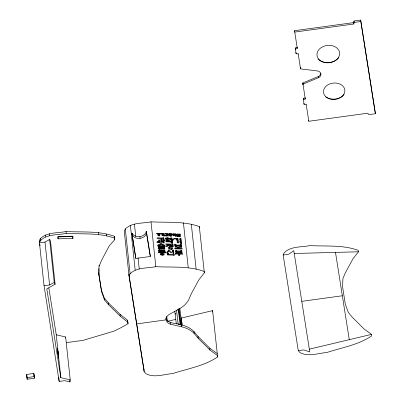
<?xml version="1.0" encoding="UTF-8"?>
<svg xmlns="http://www.w3.org/2000/svg" width="402" height="402" viewBox="0 0 402 402"><rect width="100%" height="100%" fill="white"/><g stroke="black" fill="none" stroke-linecap="round" stroke-linejoin="round"><path stroke-width="0.6" d="M58.019 238.838L58.089 236.552L72.938 236.16L72.868 238.446L58.019 238.838L57.818 236.934L72.667 236.537L72.868 238.446M66.526 342.62L83.119 340.353L113.912 331.147L121.017 327.68L128.037 323.685L127.806 322.223L120.263 316.213L108.57 304.761L104.52 299.977L101.575 291.797L98.907 274.873L98.837 268.596M98.907 274.873L99.068 265.179M157.83 234.818L157.971 233.673L156.574 233.632L156.544 233.356L158.423 233.411L158.413 235.743M157.021 242.793L157.162 241.647L158.81 241.697L158.669 242.838M158.282 234.557L158.423 233.411M159.388 235.838L159.499 234.381L158.835 234.11L159.443 233.899L158.78 233.622L159.87 233.381L160.011 234.713L159.529 234.698M159.87 233.381L159.73 234.527L159.247 234.512M160.73 247.692L160.875 246.552L158.267 246.471L158.323 246.989L163.559 247.145L163.594 247.441L158.358 247.285L158.212 248.431L159.378 248.461M159.619 240.009L159.664 242.868L159.619 240.009L158.629 239.984L158.81 241.697M159.262 248.969L159.403 247.823L164.639 247.979L164.498 246.657L161.885 246.582L161.84 246.18L165.046 246.275L164.991 245.743L157.574 245.521L157.634 246.054L160.83 246.15L160.875 246.552M159.292 249.285L159.403 247.823M161.333 253.33L161.438 251.853L158.835 251.778L158.609 249.667L164.83 249.848L164.885 250.376L159.669 250.22L159.554 251.637L159.524 251.366M161.488 237.964L161.83 241.18L160.84 241.15L160.559 238.507L157.112 238.406L157.051 237.833L161.488 237.964L161.579 241.25M161.905 235.024L162.046 233.879L160.559 233.838L160.529 233.557L162.498 233.617L162.715 235.637L162.232 235.622L162.046 233.879M160.916 244.652L161.056 243.511L164.644 245.165L164.096 245.597L163.956 246.738M160.689 247.29L160.83 246.15M162.498 233.617L162.468 235.768M161.699 247.32L161.84 246.18M163.956 236.15L163.936 233.502L163.453 233.487L163.725 235.994L164.202 236.004L163.936 233.502M163.815 239.934L163.674 241.074L163.579 237.738L162.579 237.708L163.137 242.914L164.137 242.944L163.88 240.547L164.92 240.577L164.855 239.964L163.815 239.934L163.579 237.738M162.307 253.024L162.448 251.883L165.081 251.959L165.026 251.446L159.78 251.29L159.75 251.004L164.931 251.16L164.79 252.3L164.735 251.793M163.88 240.547L163.865 242.888M163.418 248.285L163.559 247.145M165.051 239.255L165.192 238.115L167.036 238.17L166.991 237.733L168.056 237.763L168.101 238.2L169.9 238.255L169.961 238.808L165.252 238.667L165.192 238.115M164.498 246.657L164.353 247.798L163.307 247.768M166.111 234.828L165.966 235.974L166.448 235.989L166.589 234.843L166.111 234.828L166.192 235.607L164.82 235.567L164.85 235.843L168.413 235.949L168.383 235.672L166.674 235.622L166.589 234.843M164.85 246.883L164.991 245.743M166.991 237.733L166.85 238.873L167.915 238.909L168.056 237.763M167.745 234.899L167.885 233.758L164.89 233.668L164.92 233.944L167.433 234.019L167.564 235.21L168.046 235.225L167.885 233.758M168.815 234.823L168.956 233.683L171.95 233.773L171.981 234.034L169.463 233.959L169.498 234.291L172.021 234.366L172.051 234.627L169.046 234.537L168.956 233.683M168.378 245.677L168.518 244.537L170.493 244.592L170.433 244.039L165.8 243.903L165.86 244.456L167.9 244.516L167.76 245.662L166.825 246.481M167.353 253.225L167.212 254.365L168.212 254.396L168.353 253.255L167.353 253.225L167.539 254.963L174.156 255.159L174.091 254.587L168.478 254.421L168.353 253.255M168.88 249.888L166.619 252.506L167.488 252.858L169.001 251.004L170.93 252.918L171.709 252.617L168.88 249.888L168.739 251.029L166.855 253.21M170.815 240.14L170.845 237.954L171.85 237.984L171.835 240.346L171.85 237.984M170.358 246.104L170.498 244.964L172.744 245.104L172.92 246.763M171.131 243.099L171.277 241.959L165.92 241.798L165.855 241.225L172.212 241.411L172.398 243.14L171.398 243.109L171.277 241.959M171.976 239.2L173.136 239.235L173.207 239.873L172.046 239.843L172.041 242.265M172.212 241.411L172.071 242.557L170.915 242.522M171.855 246.15L171.885 243.934L172.885 243.964L173.177 246.722L172.177 246.692L172.056 245.562L170.559 245.521L170.498 244.964M171.915 246.707L172.056 245.562M172.996 240.381L173.136 239.235M172.744 245.104L172.885 243.964M172.533 250.024L172.89 253.36L173.89 253.386L173.533 250.054L172.533 250.024L172.393 251.165L173.393 251.195L173.629 253.421M173.393 251.195L173.533 250.054M175.94 234.441L175.8 235.582L175.88 233.853L175.398 233.843L175.558 235.351L176.041 235.366L175.975 234.748L176.533 234.768L176.498 234.456L175.94 234.441L175.88 233.853M174.88 244.24L174.739 245.386L175.734 245.411L175.82 246.215L175.875 244.27L174.88 244.24L175.202 247.22L177.805 247.295L177.915 248.346L174.719 248.25L174.78 248.828L182.196 249.044L182.131 248.471L178.925 248.376L178.815 247.325L181.428 247.401L181.111 244.426L180.116 244.396L180.061 246.341L180.116 244.396M175.915 236.647L176.056 235.507L172.996 235.416L173.026 235.693L175.604 235.768L175.664 236.321L176.146 236.336L176.056 235.507M173.95 255.727L174.091 254.587M175.734 245.411L175.875 244.27M175.88 246.778L176.021 245.632L180.262 245.758L180.377 246.803L176.131 246.677L176.021 245.632M176.759 240.175L176.905 239.029L173.81 238.939L173.744 238.361L177.84 238.481L178.292 242.682L177.292 242.652L176.905 239.029M175.126 254.531L175.267 253.386L182.684 253.607L182.744 254.18L179.538 254.084L179.398 255.225M177.769 235.175L177.629 236.316L178.101 236.331L178.242 235.19L177.769 235.175L177.855 235.949L177.016 235.924L177.046 236.2L180.614 236.306L180.583 236.029L179.438 235.999L179.352 235.22L178.88 235.205L178.739 236.351L179.212 236.366L179.352 235.22M178.086 243.225L177.84 238.481M176.513 250.23L176.438 252.029L176.513 250.23L175.518 250.2L175.785 252.707L182.016 252.888L181.744 250.386L180.754 250.356L180.684 252.154M176.498 252.592L176.639 251.451L180.885 251.577L180.96 252.29L176.719 252.165L176.639 251.451M176.578 253.31L176.719 252.165M177.664 248.436L177.805 247.295M179.493 235.522L179.634 234.381L177.116 234.306L177.091 234.029L180.086 234.115L180.242 235.587L179.759 235.572L179.634 234.381M179.945 235.26L180.086 234.115M178.674 248.466L178.815 247.325M178.387 255.2L178.528 254.054L175.332 253.958L175.267 253.386M181.181 244.019L180.83 238.245L179.83 238.22L180.382 243.426L181.382 243.451L180.83 238.245M181.161 247.356L181.111 244.426M180.744 252.717L180.885 251.577M181.764 253.029L181.744 250.386M65.496 337.992L65.637 336.992L56.25 334.781L48.843 287.897M99.173 266.134L101.555 260.365L109.173 245.984L114.761 239.622L114.329 236.265C98.822 230.617 82.179 232.446 66.023 231.517C57.365 233.331 47.16 231.909 40.311 238.627L39.26 240.924L44.049 285.747L59.159 381.418L64.692 380.664L69.948 381.9L70.224 379.905L65.637 336.992M169.277 249.084L169.554 248.587M166.719 241.064L166.941 240.672M161.051 255.104L161.297 254.672M162.971 255.396L162.679 254.712M171.458 249.421L171.398 248.873M353.539 22.628L294.55 30.693L294.711 32.085L353.7 24.019L353.539 22.628L354.036 21.01L360.674 20.1L375.398 113.716L368.765 114.625L367.785 113.208L308.796 121.268L306.133 104.028M353.7 24.019L354.197 22.401L354.036 21.01M114.761 239.622L114.53 238.175C99.028 232.522 82.385 234.356 66.23 233.426C57.571 235.24 47.361 233.818 40.517 240.532L39.466 242.833L44.994 242.074L49.647 239.486L50.526 241.321L55.114 284.234L46.803 288.862L60.833 377.694L70.224 379.905M199.558 228.029L199.332 226.582C183.825 220.934 167.182 222.763 151.026 221.834C142.373 223.648 132.163 222.226 125.313 228.944L124.263 231.24L129.052 276.063L144.167 371.734L145.881 373.659C154.353 378.227 163.83 374.202 172.704 373.584C187.87 368.574 204.176 366.056 217.628 356.916L212.603 310.63L181.292 318.072L182.061 325.258M129.052 276.063L130.102 273.762C136.951 267.049 147.162 268.471 155.815 266.657C171.971 267.586 188.613 265.752 204.121 271.405L204.347 272.852L198.859 279.837L191.201 293.932L188.799 299.596A26.115 19.974 -6.1 0 1 178.855 309.203L169.056 314.5A7.447 5.693 -6.1 0 0 170.533 324.253L181.598 326.776A26.321 20.135 -6.1 0 1 194.146 333.444L198.211 338.328L209.955 350.067L217.392 355.448L217.628 356.916M283.169 254.999L284.219 252.697C291.063 245.984 301.274 247.406 309.932 245.592C326.087 246.521 342.73 244.687 358.232 250.34L358.463 251.788L352.976 258.772L345.313 272.868L342.911 278.531L342.625 287.154L345.298 304.078L348.258 312.379L352.323 317.263L364.066 329.002L371.508 334.384L371.739 335.851C358.288 344.991 341.986 347.509 326.821 352.519C317.942 353.137 308.465 357.162 299.992 352.594L298.279 350.67L283.169 254.999L288.696 254.24L293.787 250.672L309.781 351.971L303.806 349.916L298.279 350.67M168.413 248.567L169.458 247.918M165.85 240.617L167.126 239.994M167.9 244.516L166.031 246.155L166.805 246.557L168.292 245.19L170.086 246.567L170.749 246.215L168.518 244.537M44.049 285.747L49.582 284.988L54.23 282.4L49.647 239.486M161.056 243.511L157.805 244.964L158.443 245.431L161.132 244.23L164.096 245.597M295.254 48.029L297.158 47.19L297.284 48.386L295.38 49.22L295.254 48.029L296.093 53.722L298.173 54.014M303.249 98.636L305.148 97.802L305.279 98.992L303.374 99.827L303.249 98.636L304.088 104.329L306.163 104.62M320.796 73.44A4.839 3.703 -6.1 0 1 318.359 76.496L302.806 82.973L302.937 84.169L318.484 77.686A4.839 3.703 -6.1 0 0 320.902 73.908A4.839 3.703 -6.1 0 0 317.419 70.933L300.52 68.893L298.143 53.441M167.378 321.379L175.85 319.364M309.339 349.157L371.508 334.384M161.519 253.994L160.323 254.451A1.638 1.04 7.1 0 0 160.162 254.637M354.197 22.401L360.835 21.492L360.674 20.1M131.951 233.456L132.198 233.426A7.331 5.608 -6.1 0 0 139.866 236.577A7.331 5.608 -6.1 0 0 146.233 231.507L150.338 256.481L135.811 258.466L131.951 233.456L135.811 258.466M132.142 235.225L132.389 235.19A7.331 5.608 -6.1 0 0 140.052 238.341A7.331 5.608 -6.1 0 0 146.418 233.271L146.479 231.472M136.61 323.901L166.106 319.866L165.905 318.017M301.786 301.324L342.338 295.777M34.085 375.111L34.014 374.659L34.421 378.257L27.195 379.247L26.602 374.468L33.828 373.478L33.899 373.93M26.939 377.614L34.165 376.624L33.828 373.478M294.229 253.486L358.463 251.788M163.312 234.632L163.795 234.647M175.257 234.984L175.739 234.999M158.554 234.602L158.071 234.587L157.971 233.673M162.438 238.853L163.438 238.883M170.704 239.095L171.704 239.125M179.684 239.361L180.689 239.391M176.528 239.587L177.699 239.622M158.488 241.125L159.478 241.155M159.805 241.728L162.398 241.803L162.458 242.376L157.222 242.22L157.162 241.647M175.96 245.069L180.202 245.195M167.398 245.094L168.554 245.13M179.975 245.537L180.97 245.567M160.524 246.758L161.76 246.793M177.202 247.858L179.021 247.913M159.438 248.14L164.785 248.3L164.84 248.823L158.499 248.637L158.358 247.285M176.584 250.888L180.825 251.014M158.468 250.808L159.715 250.843M175.378 251.345L176.367 251.371M180.614 251.496L181.603 251.526M161.473 252.19L158.277 252.094L158.338 252.627L165.75 252.843L165.694 252.31L162.483 252.215L162.448 251.883M161.388 252.486L162.554 252.521M178.217 254.622L180.071 254.677M177.372 309.681L178.327 309.786L180.121 324.535L178.207 324.324L176.488 310.188M166.177 317.54L166.373 319.384C169.579 324.228 176.644 322.856 181.397 324.866A26.321 20.135 -6.1 0 1 193.94 331.534L198.01 336.424L209.749 348.157L217.191 353.544M168.237 240.094L169.423 240.929M163.046 254.22L163.946 254.963M171.458 248.099L172.428 248.928M168.825 246.014L169.719 246.687M98.701 272.968L101.374 289.887L104.314 298.073L108.364 302.852L120.062 314.304L127.6 320.314L128.037 323.685M54.23 282.4L55.114 284.234M360.835 21.492L375.398 113.716M335.489 252.396L349.273 339.67M294.55 30.693L297.284 48.386M305.279 98.992L302.806 82.973L303.043 84.862M212.603 310.63L212.834 312.093M179.764 308.409L181.92 323.228M181.804 322.836L182.066 324.494M146.67 233.235L150.338 256.481M128.851 274.154L143.961 369.83M57.491 348.835L57.406 348.273L58.004 353.604L57.913 353.041M57.672 349.961L57.581 349.398L58.355 355.855M57.757 350.524L58.536 356.981M57.938 351.649L58.712 358.107L58.627 357.544M58.114 352.775L58.205 353.338M58.089 354.167L58.179 354.73M39.26 240.924L39.552 242.778M39.748 244.009L40.039 245.863M33.979 374.689L34.095 375.423M34.165 376.624L34.421 378.257M26.602 374.468L26.673 374.915M26.859 376.096L26.788 375.649L27.195 379.247M26.753 375.679L26.869 376.413M166.714 316.334L167.317 320.645M174.749 311.123L176.322 324.032M318.359 76.496L318.484 77.686M300.52 68.893L300.394 67.697L300.415 68.204M303.957 103.138L304.088 104.329M295.967 52.531L296.093 53.722M199.332 226.582L204.347 272.852M209.749 348.157L209.955 350.067M191.337 224.401L196.126 269.224M198.01 336.424L198.211 338.328M183.428 222.788L188.221 267.611M193.94 331.534L194.146 333.444M179.87 241.094L180.056 242.833M178.88 235.205L178.965 235.984L178.327 235.964L178.242 235.19M179.538 254.084L179.679 255.426L178.669 255.396L178.528 254.054M181.397 324.866L181.598 326.776M172.046 239.843L172.182 241.12L171.182 241.089L170.845 237.954M164.931 251.16L164.875 250.647L159.694 250.496L159.669 250.22M162.624 240.587L162.745 241.743M170.332 322.349L170.533 324.253M151.026 221.834L155.815 266.657M146.233 231.507L146.418 233.271M139.866 236.577L140.052 238.341M134.434 224.1L135.765 236.552M138.027 257.717L139.228 268.923M132.198 233.426L132.389 235.19M130.399 225.371L135.188 270.194M143.564 366.096L143.695 367.343M143.826 368.584L144.167 371.734M125.313 228.944L130.102 273.762M127.6 320.314L127.806 322.223M114.329 236.265L114.53 238.175M120.062 314.304L120.263 316.213M106.329 234.085L106.535 235.994M108.364 302.852L108.57 304.761M98.425 232.472L98.631 234.381M104.314 298.073L104.52 299.977M101.374 289.887L101.575 291.797M66.023 231.517L66.23 233.426M69.747 380.036L69.948 381.9M49.431 233.783L49.637 235.693M56.25 334.781L60.833 377.694M45.396 235.054L45.602 236.964M44.994 242.074L49.582 284.988M58.697 377.066L59.159 381.418M40.311 238.627L40.517 240.532M308.696 120.258L308.796 121.268M180.86 325.107A10.718 0.266 82.2 0 1 178.578 308.932M178.955 308.756A10.718 0.266 82.2 0 1 181.111 324.987M175.483 314.344A11.392 0.281 82.2 0 1 175.332 313.198M344.047 94.525A11.909 9.11 -6.1 0 1 325.685 96.877M338.811 57.657A12.658 9.683 -6.1 0 1 318.007 59.074M157.921 235.17L158.257 235.733L159.192 235.929A1.065 0.678 7.1 0 0 159.684 235.773L159.936 235.351L159.594 234.909A1.065 0.678 7.1 0 0 159.061 234.723L157.921 235.17M164.152 254.054C163.77 255.707 160.694 255.421 160.202 253.938A1.638 1.04 7.1 0 1 160.463 253.305C161.539 252.511 163.649 252.682 164.152 254.054M168.453 247.662C172.599 253.3 174.644 243.607 168.453 247.662M165.905 239.677C169.403 244.652 171.433 236.049 165.905 239.677M169.699 235.587L169.795 235.929A0.955 0.608 7.1 0 0 170.172 236.195L171.262 236.225A0.955 0.608 7.1 0 0 171.589 235.984L171.543 235.532A0.955 0.608 7.1 0 0 171.162 235.265L170.071 235.235A0.955 0.608 7.1 0 0 169.744 235.477L169.699 235.587M173.021 234.673C174.584 236.798 175.367 233.11 173.021 234.673M158.413 235.17C159.046 236.607 160.021 234.356 158.413 235.17M169.473 247.672L169.533 248.215L170.182 248.622L171.599 248.275L171.538 247.732L170.885 247.32L169.473 247.672M166.905 239.708L167.473 240.461L168.624 240.19L168.051 239.431L166.905 239.708M173.503 234.683C174.016 235.828 174.805 234.034 173.503 234.683M161.242 253.722L161.865 254.556L163.112 254.255L162.488 253.426L161.242 253.722M170.192 235.597C170.78 236.919 171.689 234.843 170.192 235.597M174.056 233.748L172.679 233.919L172.704 234.185L174.97 234.25L174.056 233.748M172.347 234.823L168.78 234.723L168.81 234.989L172.378 235.095L172.347 234.823M322.173 61.692A11.392 8.713 -6.1 0 0 339.665 53.989A11.392 8.713 -6.1 0 0 323.107 46.542A11.392 8.713 -6.1 0 0 322.173 61.692M328.394 98.384A10.718 8.201 -6.1 0 0 344.866 91.143A10.718 8.201 -6.1 0 0 329.288 84.124A10.718 8.201 -6.1 0 0 328.394 98.384"/></g></svg>
